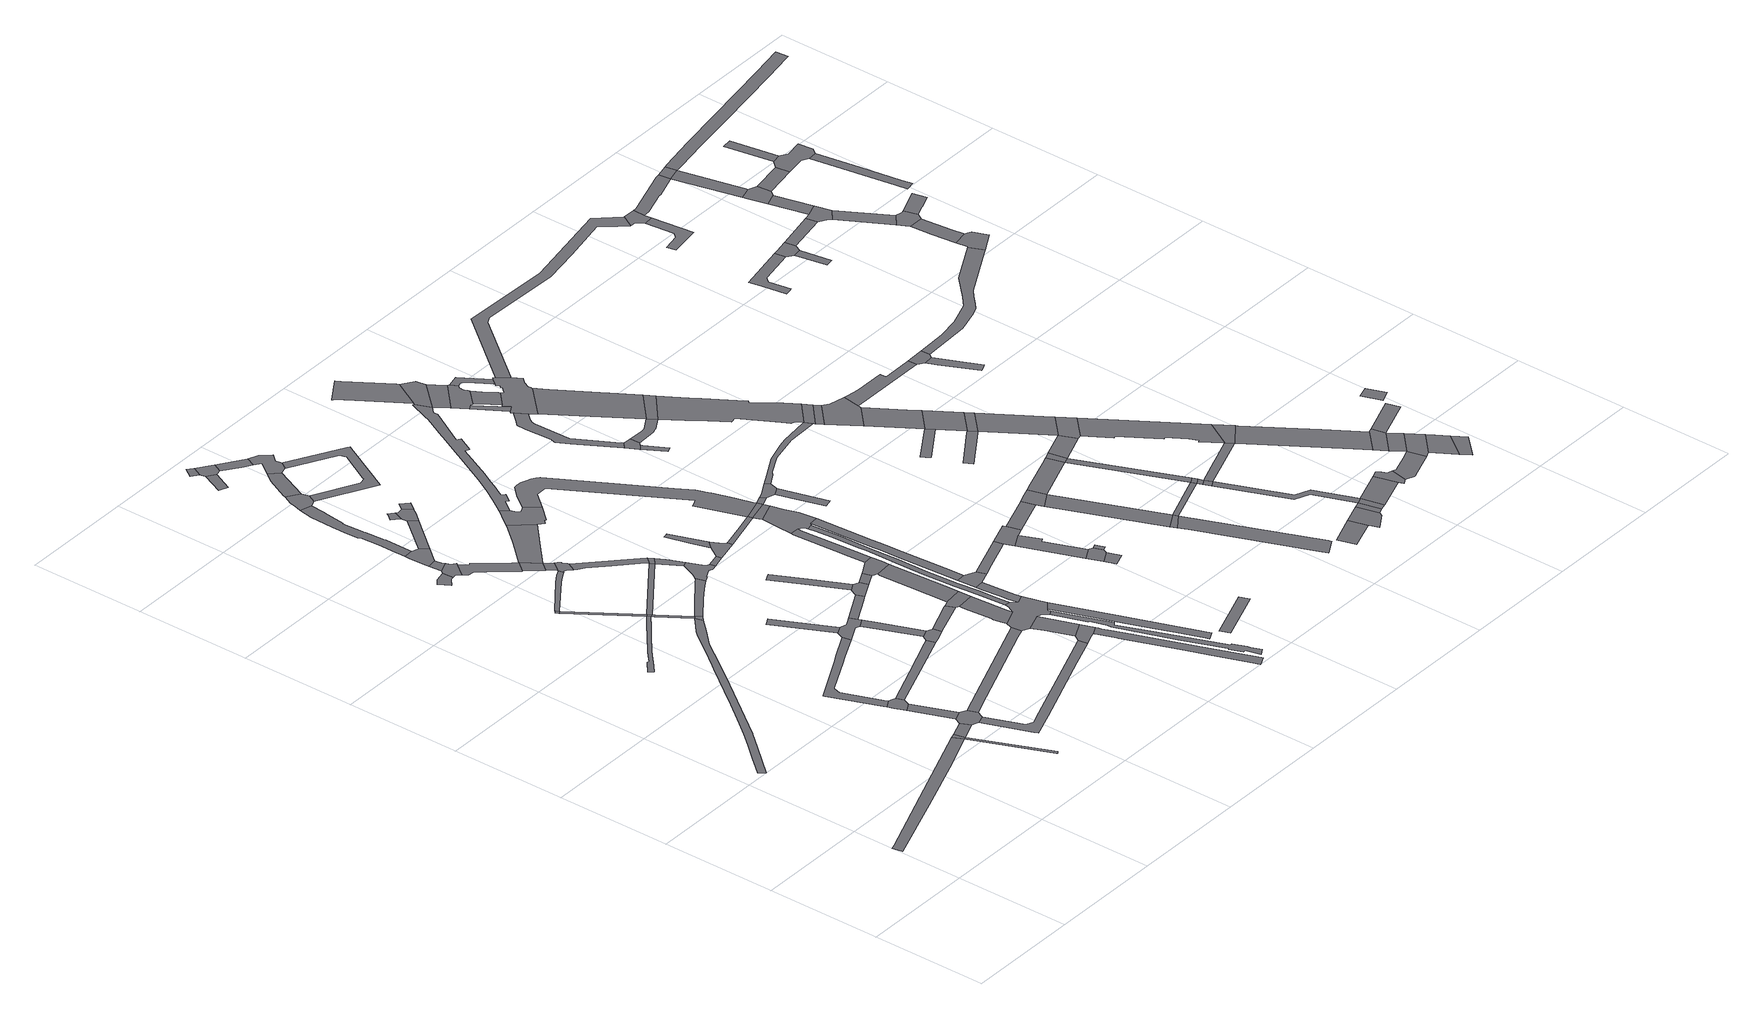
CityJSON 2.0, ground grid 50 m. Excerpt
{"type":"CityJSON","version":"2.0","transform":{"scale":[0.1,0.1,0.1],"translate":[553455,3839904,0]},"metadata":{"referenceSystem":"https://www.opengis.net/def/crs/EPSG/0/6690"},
"CityObjects":{
"road1":{"type":"Road","attributes":{"RoadStructureAttribute.sectionType":"1"},"geometry":[{"type":"MultiSurface","lod":"1","boundaries":[[[0,1,2,3,4,5,6,7]]]}]},
"road2":{"type":"Road","attributes":{"function":"3","RoadStructureAttribute.sectionType":"1"},"geometry":[{"type":"MultiSurface","lod":"1","boundaries":[[[8,9,10,11,12,13,14,15,16,17,18,19,20,21,22,23,24,25,26,27,28,29,30,31,32,33]]]}]},
"road3":{"type":"Road","geometry":[{"type":"MultiSurface","lod":"1","boundaries":[[[34,0,7,35]]]}]},
"road4":{"type":"Road","attributes":{"RoadStructureAttribute.sectionType":"1"},"geometry":[{"type":"MultiSurface","lod":"1","boundaries":[[[35,7,36,37,38,39]]]}]},
"road5":{"type":"Road","attributes":{"RoadStructureAttribute.sectionType":"1"},"geometry":[{"type":"MultiSurface","lod":"1","boundaries":[[[40,34,35,41]]]}]},
"road6":{"type":"Road","geometry":[{"type":"MultiSurface","lod":"1","boundaries":[[[42,43,44,45,46,47,48,49]]]}]},
"road7":{"type":"Road","attributes":{"RoadStructureAttribute.sectionType":"1"},"geometry":[{"type":"MultiSurface","lod":"1","boundaries":[[[47,46,50,51]]]}]},
"road8":{"type":"Road","geometry":[{"type":"MultiSurface","lod":"1","boundaries":[[[51,50,40,41,52,53,54,55,56,57]]]}]},
"road9":{"type":"Road","attributes":{"RoadStructureAttribute.sectionType":"1"},"geometry":[{"type":"MultiSurface","lod":"1","boundaries":[[[58,59,60,61,62,63,64,65,66,67,68,69,70,71,72]]]}]},
"road10":{"type":"Road","geometry":[{"type":"MultiSurface","lod":"1","boundaries":[[[73,74,75,76,77]]]}]},
"road11":{"type":"Road","attributes":{"RoadStructureAttribute.sectionType":"1"},"geometry":[{"type":"MultiSurface","lod":"1","boundaries":[[[78,79,80,81,82,83,84,85,44,43,86,87,88,89,90,91,92]]]}]},
"road12":{"type":"Road","attributes":{"RoadStructureAttribute.sectionType":"1"},"geometry":[{"type":"MultiSurface","lod":"1","boundaries":[[[93,94,95,96,97,98]]]}]},
"road13":{"type":"Road","attributes":{"RoadStructureAttribute.sectionType":"1"},"geometry":[{"type":"MultiSurface","lod":"1","boundaries":[[[76,75,99,58,100]]]}]},
"road14":{"type":"Road","geometry":[{"type":"MultiSurface","lod":"1","boundaries":[[[100,58,72,101]]]}]},
"road15":{"type":"Road","geometry":[{"type":"MultiSurface","lod":"1","boundaries":[[[102,103,104,105,93,98,106,107,108]]]}]},
"road16":{"type":"Road","attributes":{"function":"3","RoadStructureAttribute.sectionType":"1"},"geometry":[{"type":"MultiSurface","lod":"1","boundaries":[[[109,110,111,105,104]]]}]},
"road17":{"type":"Road","attributes":{"RoadStructureAttribute.sectionType":"1"},"geometry":[{"type":"MultiSurface","lod":"1","boundaries":[[[112,101,72,113,8,114]]]}]},
"road18":{"type":"Road","attributes":{"RoadStructureAttribute.sectionType":"1"},"geometry":[{"type":"MultiSurface","lod":"1","boundaries":[[[115,116,117,118,119,73,77,120,121,122]]]}]},
"road19":{"type":"Road","attributes":{"RoadStructureAttribute.sectionType":"1"},"geometry":[{"type":"MultiSurface","lod":"1","boundaries":[[[123,124,125,49,48,126,127]]]}]},
"road20":{"type":"Road","geometry":[{"type":"MultiSurface","lod":"1","boundaries":[[[114,8,33,128]]]}]},
"road21":{"type":"Road","geometry":[{"type":"MultiSurface","lod":"1","boundaries":[[[129,130,131,111,110,132,133,134,135]]]}]},
"road22":{"type":"Road","attributes":{"function":"3","RoadStructureAttribute.sectionType":"7"},"geometry":[{"type":"MultiSurface","lod":"1","boundaries":[[[136,137,138,108,107,139,140,141,142,143,144,145,146,147]]]}]},
"road23":{"type":"Road","attributes":{"RoadStructureAttribute.sectionType":"1"},"geometry":[{"type":"MultiSurface","lod":"1","boundaries":[[[148,149,150,151,152,153,154,54,53,155,156,157,158,159,160]]]}]},
"road24":{"type":"Road","attributes":{"function":"3","RoadStructureAttribute.sectionType":"1"},"geometry":[{"type":"MultiSurface","lod":"1","boundaries":[[[161,162,163,164,165,166,167,168,169,170,129,135,171,172,173,174,175,176,177,178,179,180,181,182,183]]]}]},
"road25":{"type":"Road","attributes":{"RoadStructureAttribute.sectionType":"1"},"geometry":[{"type":"MultiSurface","lod":"1","boundaries":[[[184,185,186,187,57,56,188,189,190]]]}]},
"road26":{"type":"Road","geometry":[{"type":"MultiSurface","lod":"1","boundaries":[[[147,146,191,192]]]}]},
"road27":{"type":"Road","attributes":{"RoadStructureAttribute.sectionType":"1"},"geometry":[{"type":"MultiSurface","lod":"1","boundaries":[[[193,194,195,196,197]]]}]},
"road28":{"type":"Road","attributes":{"RoadStructureAttribute.sectionType":"1"},"geometry":[{"type":"MultiSurface","lod":"1","boundaries":[[[198,100,101,199]]]}]},
"road29":{"type":"Road","attributes":{"function":"3","RoadStructureAttribute.sectionType":"1"},"geometry":[{"type":"MultiSurface","lod":"1","boundaries":[[[192,191,200,201]]]}]},
"road30":{"type":"Road","attributes":{"function":"3","RoadStructureAttribute.sectionType":"1"},"geometry":[{"type":"MultiSurface","lod":"1","boundaries":[[[202,203,204,205,206,207,114,128,208,209,210]]]}]},
"road31":{"type":"Road","geometry":[{"type":"MultiSurface","lod":"1","boundaries":[[[211,212,213,214,215,201,200,216,115,122,217,218,219,220,221]]]}]},
"road32":{"type":"Road","attributes":{"RoadStructureAttribute.sectionType":"1"},"geometry":[{"type":"MultiSurface","lod":"1","boundaries":[[[222,134,133,223]]]}]},
"road33":{"type":"Road","geometry":[{"type":"MultiSurface","lod":"1","boundaries":[[[224,225,226,197,196,78,92,227,228,229,230,231,232]]]}]},
"road34":{"type":"Road","geometry":[{"type":"MultiSurface","lod":"1","boundaries":[[[233,234,235,161,183,236,237,238]]]}]},
"road35":{"type":"Road","attributes":{"RoadStructureAttribute.sectionType":"1"},"geometry":[{"type":"MultiSurface","lod":"1","boundaries":[[[239,240,241,242]]]}]},
"road36":{"type":"Road","attributes":{"RoadStructureAttribute.sectionType":"1"},"geometry":[{"type":"MultiSurface","lod":"1","boundaries":[[[243,230,229,244,245,246]]]}]},
"road37":{"type":"Road","geometry":[{"type":"MultiSurface","lod":"1","boundaries":[[[247,248,249,250]]]}]},
"road38":{"type":"Road","geometry":[{"type":"MultiSurface","lod":"1","boundaries":[[[251,252,253,254,255,256]]]}]},
"road39":{"type":"Road","geometry":[{"type":"MultiSurface","lod":"1","boundaries":[[[257,258,246,245,259,123,127,260,261,262]]]}]},
"road40":{"type":"Road","attributes":{"function":"3","RoadStructureAttribute.sectionType":"1"},"geometry":[{"type":"MultiSurface","lod":"1","boundaries":[[[263,221,220,264,265,266,267,198,268]]]}]},
"road41":{"type":"Road","attributes":{"RoadStructureAttribute.sectionType":"1"},"geometry":[{"type":"MultiSurface","lod":"1","boundaries":[[[269,270,271,272,273,147,192,274,275]]]}]},
"road42":{"type":"Road","geometry":[{"type":"MultiSurface","lod":"1","boundaries":[[[276,256,255,222,223,277,278,279,280]]]}]},
"road43":{"type":"Road","geometry":[{"type":"MultiSurface","lod":"1","boundaries":[[[250,249,239,242,281,282]]]}]},
"road44":{"type":"Road","attributes":{"function":"3","RoadStructureAttribute.sectionType":"1"},"geometry":[{"type":"MultiSurface","lod":"1","boundaries":[[[283,284,285,286,287,233,238,288]]]}]},
"road45":{"type":"Road","attributes":{"RoadStructureAttribute.sectionType":"1"},"geometry":[{"type":"MultiSurface","lod":"1","boundaries":[[[289,224,232,290,291]]]}]},
"road46":{"type":"Road","attributes":{"RoadStructureAttribute.sectionType":"1"},"geometry":[{"type":"MultiSurface","lod":"1","boundaries":[[[292,293,280,279]]]}]},
"road47":{"type":"Road","geometry":[{"type":"MultiSurface","lod":"1","boundaries":[[[268,198,199,294]]]}]},
"road48":{"type":"Road","geometry":[{"type":"MultiSurface","lod":"1","boundaries":[[[295,296,297,298,299,300,202,210,301,302,303,304,305,306,307,308]]]}]},
"road49":{"type":"Road","attributes":{"function":"3","RoadStructureAttribute.sectionType":"1"},"geometry":[{"type":"MultiSurface","lod":"1","boundaries":[[[309,294,199,299,298]]]}]},
"road50":{"type":"Road","attributes":{"RoadStructureAttribute.sectionType":"1"},"geometry":[{"type":"MultiSurface","lod":"1","boundaries":[[[282,281,310,311,312]]]}]},
"road51":{"type":"Road","attributes":{"RoadStructureAttribute.sectionType":"1"},"geometry":[{"type":"MultiSurface","lod":"1","boundaries":[[[313,314,315,316,262,261,317,318,319,320]]]}]},
"road52":{"type":"Road","geometry":[{"type":"MultiSurface","lod":"1","boundaries":[[[312,311,321,283,288,322,323,324,325,326,327,328]]]}]},
"road53":{"type":"Road","attributes":{"RoadStructureAttribute.sectionType":"1"},"geometry":[{"type":"MultiSurface","lod":"1","boundaries":[[[329,330,331,332,333,334,335]]]}]},
"road54":{"type":"Road","attributes":{"RoadStructureAttribute.sectionType":"1"},"geometry":[{"type":"MultiSurface","lod":"1","boundaries":[[[336,308,307,337]]]}]},
"road55":{"type":"Road","attributes":{"RoadStructureAttribute.sectionType":"1"},"geometry":[{"type":"MultiSurface","lod":"1","boundaries":[[[338,339,340,341,342,343,344,324,323,345,346,347,348,349,350,351,352,237,236]]]}]},
"road56":{"type":"Road","geometry":[{"type":"MultiSurface","lod":"1","boundaries":[[[353,354,269,275,355,356,357,358,359,360,361,362]]]}]},
"road57":{"type":"Road","geometry":[{"type":"MultiSurface","lod":"1","boundaries":[[[363,364,335,334,365,366,289,291,367,368]]]}]},
"road58":{"type":"Road","attributes":{"RoadStructureAttribute.sectionType":"1"},"geometry":[{"type":"MultiSurface","lod":"1","boundaries":[[[369,370,371,372,373,374]]]}]},
"road59":{"type":"Road","geometry":[{"type":"MultiSurface","lod":"1","boundaries":[[[374,373,375,148,160,376,377,378,379]]]}]},
"road60":{"type":"Road","attributes":{"RoadStructureAttribute.sectionType":"1"},"geometry":[{"type":"MultiSurface","lod":"1","boundaries":[[[380,381,382,383,384,385,386,387,388,389,390,391,392]]]}]},
"road61":{"type":"Road","geometry":[{"type":"MultiSurface","lod":"1","boundaries":[[[393,394,395,396,397,398,399,336,337,400,401]]]}]},
"road62":{"type":"Road","geometry":[{"type":"MultiSurface","lod":"1","boundaries":[[[402,403,313,320,385,384]]]}]},
"road63":{"type":"Road","geometry":[{"type":"MultiSurface","lod":"1","boundaries":[[[404,405,406,407,398,397]]]}]},
"road64":{"type":"Road","attributes":{"RoadStructureAttribute.sectionType":"1"},"geometry":[{"type":"MultiSurface","lod":"1","boundaries":[[[408,368,367,409]]]}]},
"road65":{"type":"Road","geometry":[{"type":"MultiSurface","lod":"1","boundaries":[[[410,411,392,391,184,190,412,371,370,413,414,415,416,417,418,419,420,421,422]]]}]},
"road66":{"type":"Road","attributes":{"RoadStructureAttribute.sectionType":"1"},"geometry":[{"type":"MultiSurface","lod":"1","boundaries":[[[423,424,425,426,427,428,379,378,429,430,431,432,433,434,435,436,437,438,439,440,441]]]}]},
"road67":{"type":"Road","attributes":{"RoadStructureAttribute.sectionType":"1"},"geometry":[{"type":"MultiSurface","lod":"1","boundaries":[[[442,443,444,445,446,447,403,402]]]}]},
"road68":{"type":"Road","geometry":[{"type":"MultiSurface","lod":"1","boundaries":[[[448,449,450,451,452,453,454,455,415,414,456,457,458,459,460,461,462,463,464,465,466]]]}]},
"road69":{"type":"Road","geometry":[{"type":"MultiSurface","lod":"1","boundaries":[[[467,468,469,470,471,408,409,472,473,474,445,444]]]}]},
"road70":{"type":"Road","attributes":{"RoadStructureAttribute.sectionType":"1"},"geometry":[{"type":"MultiSurface","lod":"1","boundaries":[[[475,476,477,478,479,480,481,482,483,421,420]]]}]},
"road71":{"type":"Road","attributes":{"RoadStructureAttribute.sectionType":"1"},"geometry":[{"type":"MultiSurface","lod":"1","boundaries":[[[484,485,486,487,418,417,488,489,490,491,492,493,494,495]]]}]},
"road72":{"type":"Road","attributes":{"RoadStructureAttribute.sectionType":"1"},"geometry":[{"type":"MultiSurface","lod":"1","boundaries":[[[496,497,498,499,401,400,500,501]]]}]},
"road73":{"type":"Road","geometry":[{"type":"MultiSurface","lod":"1","boundaries":[[[502,503,504,505,506,507,508,509,510,511,512,513,514,515,516,517,518,519,520,521,410,422]]]}]},
"road74":{"type":"Road","geometry":[{"type":"MultiSurface","lod":"1","boundaries":[[[522,523,479,478,524,525,526]]]}]},
"road75":{"type":"Road","attributes":{"RoadStructureAttribute.sectionType":"1"},"geometry":[{"type":"MultiSurface","lod":"1","boundaries":[[[527,528,529,530,531,532,533,534,535,536,537,538,539,540,541,542,359,358,543,544,545,546,547,548,549,550,551,496,552]]]}]},
"road76":{"type":"Road","attributes":{"RoadStructureAttribute.sectionType":"1"},"geometry":[{"type":"MultiSurface","lod":"1","boundaries":[[[553,554,555,556,557,558,559,469,468,560,561,562]]]}]},
"road77":{"type":"Road","attributes":{"RoadStructureAttribute.sectionType":"1"},"geometry":[{"type":"MultiSurface","lod":"1","boundaries":[[[563,564,565,566,567,568,569,570,571,572,573,353,362,574,575,576,577,578,579,580,581,582,583,584,585,586,587,588,589]]]}]},
"road78":{"type":"Road","attributes":{"RoadStructureAttribute.sectionType":"1"},"geometry":[{"type":"MultiSurface","lod":"1","boundaries":[[[590,591,592,593,594,595,596,597,598,599,600,601,523,522]]]}]},
"road79":{"type":"Road","geometry":[{"type":"MultiSurface","lod":"1","boundaries":[[[602,603,604,605,606,607,608,609,553,562,610,611,512,511,597,596]]]}]},
"road80":{"type":"Road","attributes":{"RoadStructureAttribute.sectionType":"1"},"geometry":[{"type":"MultiSurface","lod":"1","boundaries":[[[612,501,607,606]]]}]},
"road81":{"type":"Road","geometry":[{"type":"MultiSurface","lod":"1","boundaries":[[[552,496,501,612]]]}]},
"road82":{"type":"Road","geometry":[{"type":"MultiSurface","lod":"1","boundaries":[[[613,614,615,616]]]}]},
"road83":{"type":"Road","attributes":{"RoadStructureAttribute.sectionType":"1"},"geometry":[{"type":"MultiSurface","lod":"1","boundaries":[[[617,526,525,618,619,620,621]]]}]},
"road84":{"type":"Road","attributes":{"RoadStructureAttribute.sectionType":"1"},"geometry":[{"type":"MultiSurface","lod":"1","boundaries":[[[622,552,612,623]]]}]},
"road85":{"type":"Road","geometry":[{"type":"MultiSurface","lod":"1","boundaries":[[[624,625,626,622,623,627,628,629]]]}]},
"road86":{"type":"Road","geometry":[{"type":"MultiSurface","lod":"1","boundaries":[[[630,631,632,633,634,628,627]]]}]},
"road87":{"type":"Road","attributes":{"RoadStructureAttribute.sectionType":"1"},"geometry":[{"type":"MultiSurface","lod":"1","boundaries":[[[635,636,637,638,639,640]]]}]},
"road88":{"type":"Road","geometry":[{"type":"MultiSurface","lod":"1","boundaries":[[[641,617,621,642,638,637,643,644]]]}]},
"road89":{"type":"Road","attributes":{"function":"3","RoadStructureAttribute.sectionType":"7"},"geometry":[{"type":"MultiSurface","lod":"1","boundaries":[[[645,646,647,648,649,650,651,652,653]]]}]},
"road90":{"type":"Road","attributes":{"RoadStructureAttribute.sectionType":"1"},"geometry":[{"type":"MultiSurface","lod":"1","boundaries":[[[640,639,654,655,656,657]]]}]},
"road91":{"type":"Road","attributes":{"RoadStructureAttribute.sectionType":"1"},"geometry":[{"type":"MultiSurface","lod":"1","boundaries":[[[658,659,655,654]]]}]},
"road92":{"type":"Road","attributes":{"RoadStructureAttribute.sectionType":"1"},"geometry":[{"type":"MultiSurface","lod":"1","boundaries":[[[660,661,662,663,664,665,666,667,668,669,670,671,672,673,674,675,676]]]}]},
"road93":{"type":"Road","geometry":[{"type":"MultiSurface","lod":"1","boundaries":[[[677,670,669,678,679,680,681,682]]]}]},
"road94":{"type":"Road","geometry":[{"type":"MultiSurface","lod":"1","boundaries":[[[683,684,657,656]]]}]},
"road95":{"type":"Road","geometry":[{"type":"MultiSurface","lod":"1","boundaries":[[[685,686,687,679,678]]]}]},
"road96":{"type":"Road","geometry":[{"type":"MultiSurface","lod":"1","boundaries":[[[653,652,589,588,688,689,690]]]}]},
"road97":{"type":"Road","geometry":[{"type":"MultiSurface","lod":"1","boundaries":[[[691,692,693,694,695,696]]]}]},
"road98":{"type":"Road","geometry":[{"type":"MultiSurface","lod":"1","boundaries":[[[697,688,588,698,699,700]]]}]},
"road99":{"type":"Road","geometry":[{"type":"MultiSurface","lod":"1","boundaries":[[[701,700,699,693,692,702,703,704,705,706,707,708,709,710,711,712,713,714]]]}]},
"road100":{"type":"Road","attributes":{"function":"3","RoadStructureAttribute.sectionType":"1"},"geometry":[{"type":"MultiSurface","lod":"1","boundaries":[[[715,716,717,705,704,718,719,720,721]]]}]},
"road101":{"type":"Road","attributes":{"RoadStructureAttribute.sectionType":"1"},"geometry":[{"type":"MultiSurface","lod":"1","boundaries":[[[722,723,644,643,724]]]}]},
"road102":{"type":"Road","attributes":{"RoadStructureAttribute.sectionType":"1"},"geometry":[{"type":"MultiSurface","lod":"1","boundaries":[[[725,726,727,728,682,681,729,730,731,732]]]}]},
"road103":{"type":"Road","geometry":[{"type":"MultiSurface","lod":"1","boundaries":[[[733,734,735,736,737,738,739,740,741,742,743,744,745,746,747,721,720,748,749,696,695,750,660,676,751,752,753,754,755,756,757,758,759,760,761,762,763]]]}]},
"road104":{"type":"Road","attributes":{"RoadStructureAttribute.sectionType":"1"},"geometry":[{"type":"MultiSurface","lod":"1","boundaries":[[[764,765,766,767,768,769,624,629,770,771,772,773,774,775,776,777]]]}]},
"road105":{"type":"Road","geometry":[{"type":"MultiSurface","lod":"1","boundaries":[[[778,779,714,713,780,781,782,783,738,737]]]}]},
"road106":{"type":"Road","attributes":{"function":"3","RoadStructureAttribute.sectionType":"1"},"geometry":[{"type":"MultiSurface","lod":"1","boundaries":[[[784,785,786,787,788,789,790,791,752,751,792,793,725,794]]]}]},
"road107":{"type":"Road","geometry":[{"type":"MultiSurface","lod":"1","boundaries":[[[795,796,722,724,797,798]]]}]},
"road108":{"type":"Road","attributes":{"RoadStructureAttribute.sectionType":"1"},"geometry":[{"type":"MultiSurface","lod":"1","boundaries":[[[798,797,799,800]]]}]},
"road109":{"type":"Road","geometry":[{"type":"MultiSurface","lod":"1","boundaries":[[[794,725,732,801]]]}]},
"road110":{"type":"Road","geometry":[{"type":"MultiSurface","lod":"1","boundaries":[[[800,799,802,803]]]}]},
"road111":{"type":"Road","attributes":{"RoadStructureAttribute.sectionType":"1"},"geometry":[{"type":"MultiSurface","lod":"1","boundaries":[[[804,803,802,805,806,807,808]]]}]},
"road112":{"type":"Road","attributes":{"function":"3","RoadStructureAttribute.sectionType":"1"},"geometry":[{"type":"MultiSurface","lod":"1","boundaries":[[[809,810,811,812,813,814,815,816,801,732,817,818,819,820,821,822,823,764,824]]]}]},
"road113":{"type":"Road","attributes":{"RoadStructureAttribute.sectionType":"1"},"geometry":[{"type":"MultiSurface","lod":"1","boundaries":[[[825,826,827,828,795,798,829]]]}]},
"road114":{"type":"Road","geometry":[{"type":"MultiSurface","lod":"1","boundaries":[[[830,831,832,833,834]]]}]},
"road115":{"type":"Road","attributes":{"RoadStructureAttribute.sectionType":"1"},"geometry":[{"type":"MultiSurface","lod":"1","boundaries":[[[835,800,803,836]]]}]},
"road116":{"type":"Road","attributes":{"function":"3","RoadStructureAttribute.sectionType":"1"},"geometry":[{"type":"MultiSurface","lod":"1","boundaries":[[[824,764,777,837]]]}]},
"road117":{"type":"Road","geometry":[{"type":"MultiSurface","lod":"1","boundaries":[[[837,777,838,839]]]}]},
"road118":{"type":"Road","attributes":{"RoadStructureAttribute.sectionType":"1"},"geometry":[{"type":"MultiSurface","lod":"1","boundaries":[[[840,841,842,843]]]}]},
"road119":{"type":"Road","attributes":{"RoadStructureAttribute.sectionType":"1"},"geometry":[{"type":"MultiSurface","lod":"1","boundaries":[[[844,845,846,847,848,849]]]}]},
"road120":{"type":"Road","attributes":{"function":"3","RoadStructureAttribute.sectionType":"1"},"geometry":[{"type":"MultiSurface","lod":"1","boundaries":[[[850,839,838,851,852,853,854]]]}]},
"road121":{"type":"Road","geometry":[{"type":"MultiSurface","lod":"1","boundaries":[[[855,825,829,856]]]}]},
"road122":{"type":"Road","attributes":{"RoadStructureAttribute.sectionType":"1"},"geometry":[{"type":"MultiSurface","lod":"1","boundaries":[[[856,829,835,857]]]}]},
"road123":{"type":"Road","attributes":{"function":"3","RoadStructureAttribute.sectionType":"1"},"geometry":[{"type":"MultiSurface","lod":"1","boundaries":[[[858,852,851,859,830,860]]]}]},
"road124":{"type":"Road","geometry":[{"type":"MultiSurface","lod":"1","boundaries":[[[857,835,836,861]]]}]},
"road125":{"type":"Road","attributes":{"RoadStructureAttribute.sectionType":"1"},"geometry":[{"type":"MultiSurface","lod":"1","boundaries":[[[861,836,862,863]]]}]},
"road126":{"type":"Road","geometry":[{"type":"MultiSurface","lod":"1","boundaries":[[[863,862,864,865]]]}]},
"road127":{"type":"Road","geometry":[{"type":"MultiSurface","lod":"1","boundaries":[[[866,840,843,867,868,869,870,871]]]}]},
"road128":{"type":"Road","geometry":[{"type":"MultiSurface","lod":"1","boundaries":[[[860,830,834,844,872]]]}]},
"road129":{"type":"Road","attributes":{"RoadStructureAttribute.sectionType":"1"},"geometry":[{"type":"MultiSurface","lod":"1","boundaries":[[[873,855,856,874]]]}]},
"road130":{"type":"Road","attributes":{"RoadStructureAttribute.sectionType":"1"},"geometry":[{"type":"MultiSurface","lod":"1","boundaries":[[[875,876,865,864,877,878,879,880]]]}]},
"road131":{"type":"Road","geometry":[{"type":"MultiSurface","lod":"1","boundaries":[[[872,844,849,881]]]}]},
"road132":{"type":"Road","attributes":{"RoadStructureAttribute.sectionType":"1"},"geometry":[{"type":"MultiSurface","lod":"1","boundaries":[[[879,866,871,882]]]}]},
"road133":{"type":"Road","geometry":[{"type":"MultiSurface","lod":"1","boundaries":[[[880,879,882,883]]]}]},
"road134":{"type":"Road","attributes":{"function":"3","RoadStructureAttribute.sectionType":"1"},"geometry":[{"type":"MultiSurface","lod":"1","boundaries":[[[884,881,849,885,873,886]]]}]},
"road135":{"type":"Road","attributes":{"RoadStructureAttribute.sectionType":"1"},"geometry":[{"type":"MultiSurface","lod":"1","boundaries":[[[887,888,889,863,865,890,891,892]]]}]},
"road136":{"type":"Road","geometry":[{"type":"MultiSurface","lod":"1","boundaries":[[[886,873,874,893,894,895,896]]]}]},
"road137":{"type":"Road","attributes":{"RoadStructureAttribute.sectionType":"1"},"geometry":[{"type":"MultiSurface","lod":"1","boundaries":[[[897,898,899,900,854,853,901,902]]]}]},
"road138":{"type":"Road","attributes":{"RoadStructureAttribute.sectionType":"1"},"geometry":[{"type":"MultiSurface","lod":"1","boundaries":[[[903,880,883,904]]]}]},
"road139":{"type":"Road","attributes":{"function":"3","RoadStructureAttribute.sectionType":"1"},"geometry":[{"type":"MultiSurface","lod":"1","boundaries":[[[896,895,905,906,907,908,909,910,911,887,912]]]}]},
"road140":{"type":"Road","attributes":{"RoadStructureAttribute.sectionType":"1"},"geometry":[{"type":"MultiSurface","lod":"1","boundaries":[[[913,914,915,916,917,763,762,918,919,920,921,922,923,924,925,926]]]}]},
"road141":{"type":"Road","geometry":[{"type":"MultiSurface","lod":"1","boundaries":[[[927,928,929,930,903,904,931,932,933]]]}]},
"road142":{"type":"Road","geometry":[{"type":"MultiSurface","lod":"1","boundaries":[[[912,887,892,934]]]}]},
"road143":{"type":"Road","geometry":[{"type":"MultiSurface","lod":"1","boundaries":[[[935,936,902,901,937,938,939]]]}]},
"road144":{"type":"Road","attributes":{"RoadStructureAttribute.sectionType":"1"},"geometry":[{"type":"MultiSurface","lod":"1","boundaries":[[[940,941,942,943,933,932,944,945,946,947]]]}]},
"road145":{"type":"Road","geometry":[{"type":"MultiSurface","lod":"1","boundaries":[[[948,949,950,951,952,938,937]]]}]},
"road146":{"type":"Road","attributes":{"function":"3","RoadStructureAttribute.sectionType":"1"},"geometry":[{"type":"MultiSurface","lod":"1","boundaries":[[[953,954,934,892,955,956,957,958]]]}]},
"road147":{"type":"Road","geometry":[{"type":"MultiSurface","lod":"1","boundaries":[[[959,958,957,960,961]]]}]},
"road148":{"type":"Road","attributes":{"function":"3","RoadStructureAttribute.sectionType":"1"},"geometry":[{"type":"MultiSurface","lod":"1","boundaries":[[[961,960,940,962]]]}]},
"road149":{"type":"Road","geometry":[{"type":"MultiSurface","lod":"1","boundaries":[[[962,940,947,963,964,965,966]]]}]},
"road150":{"type":"Road","attributes":{"function":"3","RoadStructureAttribute.sectionType":"1"},"geometry":[{"type":"MultiSurface","lod":"1","boundaries":[[[967,966,965,968,969,970]]]}]},
"road151":{"type":"Road","geometry":[{"type":"MultiSurface","lod":"1","boundaries":[[[970,969,971,972]]]}]},
"road152":{"type":"Road","attributes":{"RoadStructureAttribute.sectionType":"1"},"geometry":[{"type":"MultiSurface","lod":"1","boundaries":[[[973,959,961,974]]]}]},
"road153":{"type":"Road","attributes":{"RoadStructureAttribute.sectionType":"1"},"geometry":[{"type":"MultiSurface","lod":"1","boundaries":[[[975,976,977,978,979,980,981,982,983,984,985]]]}]},
"road154":{"type":"Road","attributes":{"RoadStructureAttribute.sectionType":"1"},"geometry":[{"type":"MultiSurface","lod":"1","boundaries":[[[986,987,988,989]]]}]},
"road155":{"type":"Road","attributes":{"RoadStructureAttribute.sectionType":"1"},"geometry":[{"type":"MultiSurface","lod":"1","boundaries":[[[990,991,992,993,994,995,935,939,996,997,998,999,1000,1001,1002,1003]]]}]},
"road156":{"type":"Road","attributes":{"RoadStructureAttribute.sectionType":"1"},"geometry":[{"type":"MultiSurface","lod":"1","boundaries":[[[1004,1005,1006,1007,1008,1009,1010]]]}]},
"road157":{"type":"Road","geometry":[{"type":"MultiSurface","lod":"1","boundaries":[[[926,925,1011,1010,1009,1012,1013]]]}]},
"road158":{"type":"Road","geometry":[{"type":"MultiSurface","lod":"1","boundaries":[[[1014,1015,1016,1017,1018]]]}]},
"road159":{"type":"Road","geometry":[{"type":"MultiSurface","lod":"1","boundaries":[[[1019,1020,975,985,1018,1017,1021]]]}]},
"road160":{"type":"Road","attributes":{"RoadStructureAttribute.sectionType":"1"},"geometry":[{"type":"MultiSurface","lod":"1","boundaries":[[[1022,1019,1021,1023]]]}]},
"road161":{"type":"Road","attributes":{"RoadStructureAttribute.sectionType":"1"},"geometry":[{"type":"MultiSurface","lod":"1","boundaries":[[[1024,1025,1026,1013,1012,1027,1028,1029,1030,1031,1032,1033,1034]]]}]},
"road162":{"type":"Road","geometry":[{"type":"MultiSurface","lod":"1","boundaries":[[[1035,1036,1022,1023,1037,1038,1039,1040]]]}]},
"road163":{"type":"Road","attributes":{"RoadStructureAttribute.sectionType":"1"},"geometry":[{"type":"MultiSurface","lod":"1","boundaries":[[[1041,1042,1036,1035]]]}]},
"road164":{"type":"Road","geometry":[{"type":"MultiSurface","lod":"1","boundaries":[[[1043,1044,1045,1042,1041,1046,1047]]]}]},
"road165":{"type":"Road","attributes":{"RoadStructureAttribute.sectionType":"1"},"geometry":[{"type":"MultiSurface","lod":"1","boundaries":[[[1048,1034,1044,1043]]]}]},
"road166":{"type":"Road","attributes":{"RoadStructureAttribute.sectionType":"1"},"geometry":[{"type":"MultiSurface","lod":"1","boundaries":[[[1040,1039,1049,1050]]]}]},
"road167":{"type":"Road","geometry":[{"type":"MultiSurface","lod":"1","boundaries":[[[1051,1024,1034,1048]]]}]},
"road168":{"type":"Road","geometry":[{"type":"MultiSurface","lod":"1","boundaries":[[[1052,1053,1054,1055,990,1003,1056,1057]]]}]},
"road169":{"type":"Road","attributes":{"RoadStructureAttribute.sectionType":"1"},"geometry":[{"type":"MultiSurface","lod":"1","boundaries":[[[1058,1059,1054,1053,1060,1061]]]}]},
"road170":{"type":"Road","geometry":[{"type":"MultiSurface","lod":"1","boundaries":[[[1062,1050,1049,1058,1061,1063,1064]]]}]},
"road171":{"type":"Road","attributes":{"RoadStructureAttribute.sectionType":"1"},"geometry":[{"type":"MultiSurface","lod":"1","boundaries":[[[1065,1047,1046,1066]]]}]},
"road172":{"type":"Road","attributes":{"RoadStructureAttribute.sectionType":"1"},"geometry":[{"type":"MultiSurface","lod":"1","boundaries":[[[1067,1064,1063,1068,1069,1070]]]}]},
"road173":{"type":"Road","geometry":[{"type":"MultiSurface","lod":"1","boundaries":[[[1071,1072,1073,1074]]]}]},
"road174":{"type":"Road","geometry":[{"type":"MultiSurface","lod":"1","boundaries":[[[1075,1074,1073,1065,1066,1076,1077,1078,1079,1080]]]}]},
"road175":{"type":"Road","attributes":{"RoadStructureAttribute.sectionType":"1"},"geometry":[{"type":"MultiSurface","lod":"1","boundaries":[[[1081,1082,1078,1077,1083,1084,1085]]]}]},
"road176":{"type":"Road","attributes":{"RoadStructureAttribute.sectionType":"1"},"geometry":[{"type":"MultiSurface","lod":"1","boundaries":[[[1086,1087,1088,1089,1090,1051,1048,1091,1092,1093,1094,1095,1096]]]}]}
},
"vertices":[
[721,603,0],[382,469,0],[22,326,0],[2,320,0],[12,276,0],[316,392,0],[586,494,0],[742,560,0],
[749,1847,0],[710,1812,0],[685,1790,0],[671,1775,0],[661,1761,0],[588,1662,0],[574,1644,0],[544,1602,0],[529,1583,0],[439,1462,0],[384,1388,0],[303,1283,0],[258,1227,0],[214,1173,0],[153,1103,0],[87,1025,0],[107,1000,0],[221,1134,0],[276,1198,0],[279,1202,0],[415,1382,0],[513,1511,0],[608,1644,0],[646,1698,0],[711,1764,0],[760,1815,0],
[741,611,0],[754,565,0],
[780,470,0],[881,230,0],[883,227,0],[892,235,0],
[813,639,0],[834,598,0],
[777,935,0],[765,939,0],[731,919,0],[741,893,0],[759,848,0],[796,869,0],[808,899,0],[795,929,0],
[828,669,0],[868,685,0],
[857,589,0],[862,586,0],[899,600,0],[901,605,0],[913,630,0],[898,670,0],
[650,1997,0],[601,1958,0],[548,1916,0],[466,1848,0],[431,1816,0],[419,1804,0],[409,1806,0],[362,1765,0],[375,1745,0],[405,1772,0],[440,1804,0],[479,1838,0],[558,1904,0],[607,1943,0],[657,1985,0],
[465,2288,0],[454,2279,0],[462,2265,0],[473,2272,0],[472,2273,0],
[991,1338,0],[983,1334,0],[878,1278,0],[842,1259,0],[645,1155,0],[641,1152,0],[644,1144,0],[726,931,0],[763,945,0],[696,1119,0],[706,1147,0],[708,1153,0],[862,1232,0],[891,1247,0],[1000,1302,0],
[403,2772,0],[356,2761,0],[332,2742,0],[360,2696,0],[390,2723,0],[407,2725,0],
[494,2219,0],[660,2005,0],
[670,1987,0],
[486,2772,0],[466,2785,0],[460,2804,0],[412,2784,0],[423,2727,0],[438,2710,0],[480,2765,0],
[455,2820,0],[450,2847,0],[408,2842,0],
[675,1980,0],[665,1972,0],[758,1856,0],
[684,2444,0],[679,2441,0],[656,2430,0],[616,2404,0],[466,2289,0],[629,2389,0],[669,2412,0],[688,2423,0],
[1171,1080,0],[1147,1070,0],[961,996,0],[967,960,0],[1181,1042,0],
[777,1832,0],
[404,2953,0],[404,2928,0],[407,2853,0],[450,2850,0],[501,2912,0],[475,2943,0],[446,2954,0],
[619,2612,0],[516,2734,0],[512,2731,0],[455,2691,0],[464,2688,0],[473,2687,0],[476,2689,0],[477,2687,0],[544,2611,0],[597,2548,0],[600,2550,0],[635,2594,0],
[1521,634,0],[1514,631,0],[1400,586,0],[1051,450,0],[990,426,0],[989,427,0],[960,441,0],[940,383,0],[946,368,0],[958,373,0],[1057,411,0],[1400,545,0],[1528,595,0],
[403,3450,0],[390,3387,0],[388,3285,0],[388,3230,0],[392,3168,0],[393,3167,0],[398,3161,0],[399,3160,0],[403,3077,0],[403,3014,0],[445,3008,0],[445,3078,0],[442,3079,0],[437,3150,0],[436,3168,0],[436,3170,0],[433,3211,0],[429,3270,0],[433,3270,0],[444,3354,0],[444,3355,0],[446,3375,0],[452,3435,0],
[1433,883,0],[1429,881,0],[1397,868,0],[1007,714,0],[1014,670,0],[1397,823,0],[1441,840,0],
[656,2484,0],[685,2520,0],
[915,1632,0],[900,1623,0],[884,1615,0],[1004,1368,0],[1038,1386,0],
[933,2209,0],[942,2191,0],
[686,2449,0],[714,2488,0],
[960,2011,0],[953,2005,0],[947,2001,0],[907,1971,0],[855,1931,0],[802,1890,0],[867,1901,0],[926,1942,0],[972,1971,0],
[741,2448,0],[733,2467,0],[734,2471,0],[725,2481,0],[722,2479,0],[682,2447,0],[697,2428,0],[701,2423,0],[702,2422,0],[724,2404,0],[743,2441,0],
[594,3093,0],[622,3060,0],
[1109,1400,0],[1079,1384,0],[1066,1377,0],[1071,1339,0],[1083,1335,0],[1091,1332,0],[1127,1352,0],[1122,1365,0],[1121,1367,0],
[437,3549,0],[417,3506,0],[410,3481,0],[480,3448,0],[499,3484,0],[489,3514,0],
[360,3866,0],[318,3772,0],[355,3756,0],[397,3842,0],
[1145,1307,0],[1102,1306,0],[1184,1105,0],[1218,1118,0],
[353,3952,0],[325,3913,0],[356,3891,0],[377,3935,0],
[585,3180,0],[580,3173,0],[560,3146,0],[589,3121,0],[592,3119,0],[609,3161,0],
[1242,1107,0],[1220,1117,0],[1183,1103,0],[1211,1053,0],[1253,1070,0],[1244,1106,0],
[745,2440,0],[736,2394,0],[759,2377,0],[832,2308,0],[927,2218,0],[957,2238,0],
[799,2784,0],[787,2768,0],[729,2697,0],[700,2664,0],[652,2612,0],[786,2613,0],[877,2697,0],
[620,3153,0],[652,3096,0],[661,3109,0],[671,3122,0],[641,3155,0],
[423,3848,0],[442,3889,0],
[517,3698,0],[509,3687,0],[508,3686,0],[488,3657,0],[441,3558,0],[554,3658,0],
[1245,1473,0],[1235,1428,0],[1257,1440,0],
[697,3157,0],[665,3186,0],
[970,2214,0],
[1054,2033,0],[1052,2034,0],[1041,2061,0],[1022,2105,0],[1000,2096,0],[974,2035,0],[985,1978,0],[994,1982,0],[994,1987,0],[1034,2006,0],[1048,1998,0],[1050,1997,0],[1071,2003,0],[1066,2026,0],
[991,2176,0],
[492,3800,0],[530,3774,0],[549,3815,0],
[1395,1167,0],[1394,1167,0],[1389,1164,0],[1387,1164,0],[1394,1124,0],[1404,1127,0],[1410,1130,0],[1411,1130,0],
[560,3755,0],[584,3668,0],[586,3667,0],[607,3700,0],[607,3706,0],[604,3727,0],[629,3758,0],[593,3799,0],
[1231,1650,0],[1149,1815,0],[1133,1807,0],[1117,1799,0],[1191,1650,0],[1260,1508,0],[1292,1526,0],
[1124,2041,0],[1128,2018,0],
[719,3320,0],[737,3354,0],[753,3383,0],[844,3555,0],[850,3566,0],[840,3571,0],[607,3699,0],[780,3562,0],[780,3560,0],[789,3534,0],[789,3533,0],[718,3401,0],[716,3398,0],[713,3392,0],[685,3385,0],
[859,2864,0],[839,2837,0],[899,2678,0],[915,2695,0],[922,2690,0],[977,2753,0],[932,2809,0],[909,2799,0],[892,2810,0],[887,2836,0],
[1315,1515,0],[1294,1525,0],[1259,1507,0],[1246,1477,0],[1330,1479,0],[1317,1514,0],
[1562,823,0],[1551,853,0],[1474,825,0],[1495,773,0],[1538,661,0],[1607,696,0],
[1537,659,0],[1556,606,0],[1583,617,0],[1592,618,0],[1628,637,0],
[1516,964,0],[1513,988,0],[1508,1059,0],[1506,1107,0],[1504,1128,0],[1424,1121,0],[1425,1111,0],[1426,1095,0],[1434,979,0],[1434,967,0],[1439,937,0],[1444,912,0],[1519,944,0],
[1213,2067,0],[1210,2071,0],[1208,2073,0],[1200,2090,0],[1184,2122,0],[1156,2091,0],[1132,2053,0],[1225,2043,0],[1221,2065,0],
[1501,1186,0],[1421,1177,0],
[1127,2279,0],[1116,2276,0],[1105,2273,0],[1133,2171,0],
[1373,1544,0],[1382,1507,0],
[1537,994,0],[1536,975,0],[1447,838,0],[1574,847,0],[1592,826,0],[1612,837,0],[1608,847,0],[1615,856,0],[1647,881,0],[1647,882,0],[1622,981,0],[1584,967,0],[1562,990,0],
[1855,26,0],[1773,244,0],[1664,538,0],[1648,580,0],[1636,614,0],[1632,626,0],[1594,612,0],[1599,600,0],[1624,530,0],[1624,528,0],[1626,524,0],[1709,297,0],[1731,239,0],[1748,191,0],[1812,19,0],[1814,14,0],[1815,11,0],[1818,1,0],[1857,19,0],
[1500,1198,0],[1491,1355,0],[1482,1501,0],[1407,1494,0],[1403,1485,0],[1411,1351,0],
[1883,101,0],[1881,115,0],[1858,169,0],[1850,167,0],[1740,451,0],[1687,593,0],[1698,601,0],[1644,747,0],[1640,681,0],[1647,678,0],[1668,609,0],[1667,592,0],[1756,344,0],[1826,162,0],[1822,156,0],[1844,101,0],[1856,103,0],[1872,41,0],[1899,57,0],
[1480,1539,0],[1477,1583,0],[1436,1579,0],[1417,1568,0],[1390,1553,0],[1384,1506,0],[1391,1502,0],[1404,1496,0],
[1614,1010,0],[1611,1051,0],[1602,1153,0],[1602,1155,0],[1562,1152,0],[1564,1123,0],[1571,1047,0],[1574,1013,0],[1583,972,0],
[1842,351,0],[1819,413,0],[1757,580,0],[1747,609,0],[1688,653,0],[1720,567,0],[1761,454,0],[1781,401,0],[1781,400,0],[1829,271,0],[1834,255,0],[1870,275,0],
[1404,2113,0],[1385,2107,0],[1311,2088,0],[1226,2066,0],[1385,2086,0],[1410,2093,0],
[1560,998,0],[1557,1048,0],[1550,1133,0],[1542,1223,0],[1532,1370,0],[1527,1495,0],[1521,1625,0],[1520,1653,0],[1515,1763,0],[1504,1891,0],[1481,1886,0],[1486,1852,0],[1491,1785,0],[1499,1653,0],[1500,1626,0],[1506,1489,0],[1509,1353,0],[1518,1219,0],[1527,1145,0],[1531,1084,0],
[1596,1236,0],[1557,1235,0],[1602,1157,0],[1658,1177,0],[1642,1215,0],
[1493,2150,0],[1470,2229,0],[1444,2318,0],[1435,2341,0],[1432,2348,0],[1421,2377,0],[1381,2446,0],[1279,2623,0],[1128,2882,0],[1118,2892,0],[1100,2902,0],[1079,2911,0],[1058,2917,0],[1037,2918,0],[1018,2915,0],[975,2870,0],[1034,2821,0],[1084,2824,0],[1226,2578,0],[1367,2333,0],[1360,2330,0],[1332,2318,0],[1335,2309,0],[1384,2169,0],[1401,2122,0],[1495,2143,0],
[1417,1917,0],[1416,1904,0],[1416,1903,0],[1414,1903,0],[1414,1902,0],[1426,1715,0],[1431,1652,0],[1473,1653,0],[1455,1903,0],[1456,1914,0],
[1214,3556,0],[1179,3469,0],[1172,3450,0],[1119,3343,0],[1115,3336,0],[985,3072,0],[961,3028,0],[934,2981,0],[907,2937,0],[902,2930,0],[872,2884,0],[923,2886,0],[934,2877,0],[962,2914,0],[947,2927,0],[978,2981,0],[994,3013,0],[1018,3059,0],[1095,3214,0],[1112,3205,0],[1149,3274,0],[1131,3284,0],[1222,3444,0],[1222,3460,0],[1222,3465,0],[1247,3488,0],[1221,3554,0],
[1596,1237,0],[1591,1323,0],[1579,1518,0],[1574,1594,0],[1572,1623,0],[1570,1654,0],[1555,1905,0],[1515,1900,0],[1530,1653,0],[1532,1620,0],[1535,1587,0],[1539,1508,0],
[1546,1969,0],[1543,1980,0],[1537,1999,0],[1526,2038,0],[1512,2091,0],[1423,2057,0],[1420,1987,0],[1419,1977,0],[1463,1910,0],[1476,1899,0],
[1505,2118,0],
[2136,302,0],[2120,344,0],[1898,261,0],[1914,219,0],
[1844,1290,0],[1712,1198,0],[1843,1248,0],[1847,1249,0],[1853,1252,0],
[1532,2156,0],[1545,2137,0],
[1613,2199,0],[1570,2174,0],[1559,2169,0],[1582,2125,0],[1619,2144,0],[1629,2181,0],
[1585,2116,0],[1607,2039,0],[1641,1927,0],[1659,1932,0],[1678,1937,0],
[1955,1151,0],[1967,1158,0],[1933,1244,0],[1869,1208,0],[1968,952,0],[2020,981,0],
[1946,1328,0],[1865,1219,0],[1966,1257,0],[1951,1315,0],
[1284,3690,0],[1170,3864,0],[1158,3882,0],[1052,3814,0],[1055,3809,0],[1059,3811,0],[1105,3743,0],[1224,3560,0],[1290,3681,0],
[1993,884,0],[2046,914,0],[2054,934,0],[2039,971,0],
[2011,838,0],[2067,859,0],
[1405,3226,0],[1400,3222,0],[1374,3193,0],[1348,3164,0],[1348,3124,0],[1354,3008,0],[1347,2989,0],[1347,2984,0],[1376,2933,0],[1478,2758,0],[1504,2781,0],[1497,2788,0],[1400,2959,0],[1396,3119,0],[1398,3134,0],[1406,3149,0],[1435,3180,0],
[1512,2778,0],[1508,2705,0],[1530,2723,0],[1532,2728,0],[1540,2733,0],[1540,2778,0],
[2073,941,0],[2059,979,0],
[1561,2614,0],[1583,2626,0],[1532,2716,0],
[1351,3602,0],[1347,3626,0],[1344,3644,0],
[1372,3346,0],[1347,3384,0],[1324,3372,0],[1373,3296,0],[1406,3243,0],[1430,3258,0],
[1370,3572,0],[1255,3476,0],[1285,3431,0],[1394,3535,0],
[1403,3531,0],[1351,3387,0],[1355,3381,0],[1359,3384,0],[1418,3446,0],[1416,3453,0],[1410,3461,0],[1410,3463,0],[1411,3480,0],[1412,3484,0],[1410,3489,0],[1411,3490,0],[1419,3498,0],[1405,3531,0],
[1479,3351,0],[1476,3356,0],[1442,3408,0],[1372,3366,0],[1374,3363,0],[1421,3294,0],[1480,3350,0],
[2114,1376,0],[2096,1369,0],[2132,1319,0],
[1681,2815,0],[1624,2779,0],[1617,2777,0],[1609,2777,0],[1627,2739,0],[1642,2742,0],[1650,2744,0],[1705,2779,0],
[1546,3423,0],[1546,3424,0],[1540,3432,0],[1538,3429,0],[1534,3426,0],[1515,3401,0],[1509,3393,0],[1510,3391,0],[1511,3391,0],[1517,3382,0],[1508,3369,0],[1511,3362,0],[1502,3352,0],[1491,3340,0],[1488,3338,0],[1416,3290,0],[1435,3262,0],[1398,3235,0],[1454,3152,0],[1578,3274,0],[1577,3282,0],[1576,3289,0],[1577,3296,0],[1579,3303,0],[1583,3311,0],[1588,3318,0],[1591,3323,0],[1598,3331,0],[1608,3341,0],[1584,3382,0],[1547,3423,0],
[2026,2337,0],[2019,2336,0],[1892,2322,0],[1852,2311,0],[1762,2283,0],[1665,2228,0],[1668,2204,0],[1678,2211,0],[1695,2225,0],[1778,2271,0],[1903,2301,0],[2035,2305,0],[2042,2305,0],[2046,2299,0],
[1475,3516,0],[1456,3542,0],[1433,3505,0],[1446,3506,0],[1454,3494,0],[1512,3405,0],
[1730,3029,0],[1730,3030,0],[1712,3059,0],[1610,3221,0],[1596,3242,0],[1591,3251,0],[1586,3260,0],[1582,3268,0],[1542,3020,0],[1634,2884,0],[1797,2922,0],
[2191,1405,0],[2142,1387,0],[2144,1288,0],[2211,1328,0],
[2328,835,0],[2396,875,0],
[1823,2882,0],
[2339,809,0],[2403,855,0],
[2621,314,0],[2357,767,0],[2548,285,0],[2558,260,0],[2626,300,0],
[2080,2478,0],[2003,2582,0],[2010,2590,0],[1986,2625,0],[1915,2737,0],[1890,2776,0],[1856,2830,0],[1855,2831,0],[1764,2694,0],[1813,2624,0],[1864,2551,0],[1887,2557,0],[1977,2403,0],[1993,2372,0],[2008,2367,0],[2116,2421,0],
[2400,1483,0],[2385,1477,0],[2365,1469,0],[2225,1418,0],[2420,1407,0],
[2273,1957,0],[2116,1854,0],[2126,1837,0],[2137,1820,0],[2295,1924,0],
[2607,957,0],[2615,935,0],
[2139,2385,0],
[2065,2270,0],[2156,2358,0],
[2773,340,0],[2644,292,0],[2667,214,0],[2793,260,0],
[2361,1825,0],[2349,1817,0],[2182,1703,0],[2203,1669,0],[2371,1783,0],[2383,1791,0],
[2184,2337,0],[2147,2147,0],[2236,2233,0],[2238,2245,0],[2250,2322,0],
[2432,1495,0],[2448,1418,0],
[2632,972,0],
[2349,2060,0],[2255,1984,0],[2361,2042,0],
[2641,950,0],
[2624,912,0],[2650,927,0],
[2637,880,0],[2663,895,0],
[2860,372,0],[2799,244,0],[2802,236,0],[2810,218,0],[2877,260,0],[2884,277,0],
[2448,1910,0],
[2548,1540,0],[2577,1467,0],
[2846,574,0],[2783,601,0],[2758,584,0],[2821,557,0],[2888,382,0],[2915,393,0],
[2471,1877,0],
[2911,287,0],
[2938,296,0],
[2613,1662,0],[2468,1663,0],[2637,1626,0],
[2894,1021,0],[2804,986,0],[2765,971,0],[2817,954,0],[2910,988,0],[2914,989,0],
[2585,1469,0],[2592,1472,0],[2594,1472,0],[2682,1557,0],
[2455,2285,0],[2454,2312,0],[2322,2311,0],[2270,2318,0],[2590,2246,0],[2590,2287,0],
[3062,448,0],[3089,349,0],
[2665,1365,0],[2672,1368,0],[2774,1214,0],[2783,1218,0],[2833,1141,0],[2848,1105,0],[2839,1101,0],[2959,1136,0],
[2600,3803,0],[2200,3727,0],[1805,3739,0],[1803,3739,0],[1798,3739,0],[1587,3385,0],[1819,3677,0],[1846,3691,0],[2201,3680,0],[2366,3709,0],[2570,3751,0],[2621,3692,0],[2654,3656,0],[2685,3711,0],
[3112,420,0],[3112,421,0],[3102,442,0],[3091,459,0],[3097,328,0],[3118,340,0],[3133,413,0],
[3008,1062,0],
[2672,2289,0],[2618,2287,0],[2618,2227,0],[2662,2233,0],[2673,2250,0],
[3269,451,0],[3226,434,0],[3156,409,0],[3152,407,0],[3157,326,0],[3161,325,0],[3223,348,0],[3290,374,0],
[2636,2182,0],[2709,2030,0],[2727,2038,0],[2745,2046,0],[2687,2171,0],
[3186,792,0],[3013,1053,0],[2917,984,0],[3159,617,0],[3198,558,0],[3285,642,0],
[3304,649,0],[3232,507,0],[3319,590,0],
[3356,535,0],
[3299,378,0],[3306,381,0],[3314,385,0],[3400,467,0],
[3419,438,0],[3315,384,0],[3376,286,0],[3451,389,0],
[3404,245,0],[3488,333,0],
[3473,712,0],[3488,654,0],
[2842,3120,0],[2631,3077,0],[2637,3048,0],[2642,3019,0],[2660,2919,0],[2679,2922,0],[2697,2926,0],[2679,3022,0],[2680,3023,0],[2696,3042,0],[2849,3074,0],
[3503,834,0],[3451,816,0],[3481,730,0],[3532,753,0],
[3322,2581,0],[3141,2482,0],[3049,2390,0],[3004,2350,0],[2901,2313,0],[2802,2294,0],[2886,2260,0],[2986,2290,0],[3021,2306,0],[3043,2324,0],[3077,2360,0],[3110,2387,0],[3331,2509,0],[3347,2518,0],
[2716,3499,0],[2698,3476,0],[2626,3462,0],[2633,3423,0],[2765,3444,0],[2745,3628,0],[2701,3621,0],
[2679,3655,0],[2741,3660,0],[2741,3711,0],
[2903,2919,0],[2921,2922,0],[2940,2925,0],[2917,3060,0],[2879,3054,0],
[2924,3138,0],[2861,3124,0],[2931,3090,0],
[3098,3175,0],[3106,3124,0],
[2985,3785,0],[2966,3781,0],[2758,3711,0],[2769,3661,0],[2884,3699,0],[2885,3695,0],[2886,3696,0],[2983,3731,0],[2991,3733,0],[2992,3733,0],[2993,3734,0],
[3182,3201,0],[3127,3181,0],[3146,3103,0],[3147,3101,0],[3153,3092,0],[3199,3131,0],
[3143,3364,0],[3087,3344,0],
[3117,3464,0],[3062,3445,0],[3066,3432,0],[3160,3387,0],[3153,3449,0],
[3052,3748,0],
[3272,2882,0],[3321,2923,0],
[3043,3800,0],
[3397,2639,0],[3385,2644,0],[3319,2633,0],[3324,2586,0],[3437,2570,0],[3412,2632,0],
[3299,2835,0],[3305,2739,0],[3376,2705,0],[3362,2834,0],
[3351,2916,0],[3380,2862,0],[3363,2921,0],
[3295,3473,0],[3303,3412,0],
[3474,2966,0],[3424,2880,0],[3426,2880,0],[3490,2906,0],
[3327,3716,0],[3285,3711,0],[3322,3503,0],[3362,3511,0],
[3395,3490,0],[3392,3428,0],[3419,3411,0],[3460,3416,0],[3478,3442,0],[3470,3504,0],
[3520,3050,0],[3491,3230,0],[3481,3044,0],[3489,2997,0],[3528,3006,0],
[3899,3950,0],[3755,3924,0],[3428,3868,0],[3222,3833,0],[3056,3803,0],[3086,3755,0],[3229,3780,0],[3423,3812,0],[3756,3868,0],[3889,3892,0],[3906,3895,0]
]}
